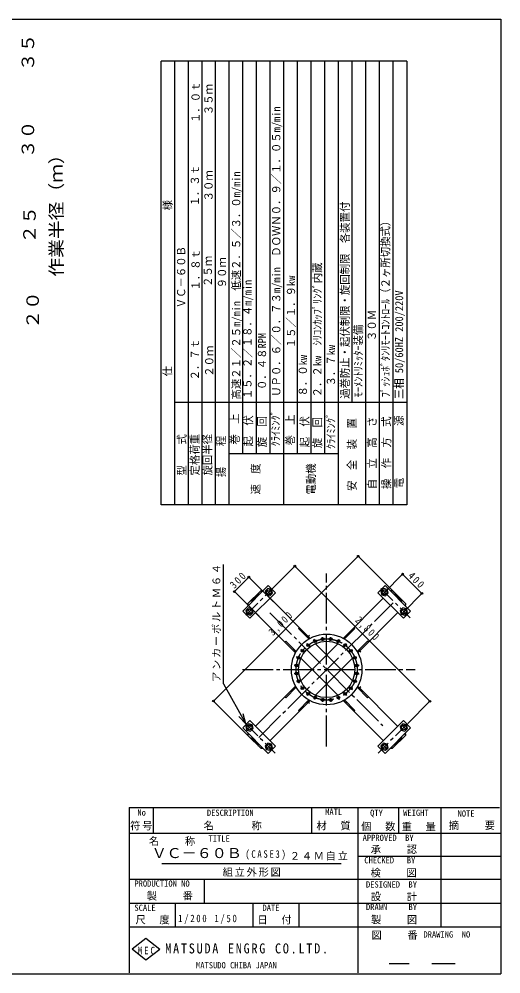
# Model space of a CAD drawing. Units: millimetres on the paper, enlarged 200 times, with parts at other scales. Extents: x -1018044 to 39892, y -408708 to 2166079.
# Drawn here: x 11642 to 39892, y -28889 to 27057 of the extents above; entities that cross this region are included whole.
import ezdxf
from ezdxf.enums import TextEntityAlignment as Align

# ---------------------------------------------------------------- set-up
doc = ezdxf.new("R2010")
doc.units = ezdxf.units.MM
doc.header["$LTSCALE"] = 200
doc.header["$PDMODE"] = 32
doc.header["$PDSIZE"] = 100
for name, pattern in [('CHAIN1', [8, 5, -1, 1, -1]), ('CHAIN2', [12, 9, -1, 1, -1]), ('DASHED1', [1.8, 1.2, -0.6])]:
    doc.linetypes.add(name, pattern=pattern)
for name, color, linetype in [('0-0', 7, 'Continuous'), ('0-1', 7, 'Continuous'), ('0-2', 7, 'Continuous'), ('0-3', 7, 'Continuous'), ('1-1', 4, 'Continuous'), ('2-1', 4, 'Continuous'), ('2-2', 7, 'Continuous')]:
    doc.layers.add(name, color=color, linetype=linetype)
doc.styles.add('ＭＳ ゴシック', font='')
doc.styles.get('ＭＳ ゴシック').set_extended_font_data('MS Gothic')

msp = doc.modelspace()

# ---------------------------------------------------------------- linework, layer by layer
at = {"layer": '0-0'}
for p, q in [((18093.7, -19136), (18093.7, -28836)), ((18093.7, -19136), (39801.8, -19136)), ((19493.7, -19136), (19493.7, -20596.4)), ((28793.7, -19136), (28793.7, -20596.4)), ((31493.7, -19136), (31493.7, -28836)), ((33885.2, -19172), (33885.2, -20596.4)), ((36359.9, -19136), (36359.9, -26129.6)), ((18093.7, -20636), (39866.7, -20636)), ((31507.4, -21986), (39885.6, -21986)), ((20002.7, -22426.3), (30521.3, -22426.3)), ((18093.7, -23336), (39884.2, -23336)), ((22493.7, -23375.4), (22493.7, -24720.2)), ((18093.7, -24736), (39885.6, -24736)), ((20793.7, -24720.2), (20793.7, -26087.7)), ((25346.3, -24720.2), (25346.3, -26087.7)), ((28046.3, -24720.2), (28046.3, -26087.7)), ((18093.7, -26136), (39885.6, -26136)), ((18271.1, -27425.3), (19074.7, -26795.6)), ((19074.7, -26786.8), (19884.6, -27431.4)), ((33347, -28285.3), (34519, -28285.3)), ((35837.6, -28285.3), (37205, -28285.3)), ((-40933.6, -28889.2), (39891.9, -28889.2))]:
    msp.add_line(p, q, dxfattribs=at)
for points in [[(-788.8, 27056.8), (39891.9, 27056.8), (39891.9, -28889.2)], [(18271.1, -27425.3), (19075.4, -28065.5), (19884.6, -27431.4)]]:
    msp.add_lwpolyline(points, dxfattribs=at)
at = {"layer": '0-3'}
for p, q in [((34367.6, 24592.9), (19967.6, 24592.9)), ((19967.6, -1407.1), (19967.6, 24592.9)), ((20767.6, -1407.1), (20767.6, 24592.9)), ((21567.6, -1407.1), (21567.6, 24592.9)), ((22367.6, -1407.1), (22367.6, 24592.9)), ((23167.6, -1407.1), (23167.6, 24592.9)), ((23967.6, -1407.1), (23967.6, 24592.9)), ((24767.6, 1592.9), (24767.6, 24592.9)), ((25567.6, 1592.9), (25567.6, 24592.9)), ((26367.6, 1592.9), (26367.6, 24592.9)), ((27167.6, -1407.1), (27167.6, 24592.9)), ((27967.6, 1592.9), (27967.6, 24592.9)), ((28767.6, 1592.9), (28767.6, 24592.9)), ((29567.6, 1592.9), (29567.6, 24592.9)), ((30367.6, -1407.1), (30367.6, 24592.9)), ((31167.6, 4592.9), (31167.6, 24592.9)), ((31967.6, -1407.1), (31967.6, 24592.9)), ((32767.6, -1407.1), (32767.6, 24592.9)), ((33567.6, -1407.1), (33567.6, 24592.9)), ((34367.6, 24592.9), (34367.6, -1407.1)), ((34367.6, 4592.9), (20767.6, 4592.9)), ((30367.6, 1592.9), (23967.6, 1592.9)), ((34367.6, -1407.1), (19967.6, -1407.1))]:
    msp.add_line(p, q, dxfattribs=at)
at = {"layer": '2-1', "color": 7}
msp.add_line((23622.8, -11891.2), (24936.1, -14231.4), dxfattribs=at)
at = {"layer": '2-1'}
for q in [(24517.1, -13802), (24787.9, -13650)]:
    msp.add_line((24936.1, -14231.4), q, dxfattribs=at)
at = {"layer": '2-2', "color": 4}
for p, q in [((23038.3, -12900.6), (31524.2, -4414.7)), ((33920.3, -6810.7), (31524.2, -4414.7)), ((26514.5, -6292.9), (27808.9, -4998.5)), ((27808.9, -4998.5), (35728.5, -12918.1)), ((33060.3, -6535.4), (34128.5, -5467.1)), ((34128.5, -5467.1), (35259.9, -6598.5)), ((24264, -6488.2), (25112.5, -5639.7)), ((26559.3, -7086.5), (25112.5, -5639.7)), ((25710.8, -7935), (24264, -6488.2)), ((34191.6, -7666.8), (35259.9, -6598.5)), ((25434.4, -15296.7), (23038.3, -12900.6)), ((34434.1, -14212.5), (35728.5, -12918.1))]:
    msp.add_line(p, q, dxfattribs=at)
at = {"layer": '2-2'}
for p, q in [((23622.8, -11891.2), (23622.8, -4902.4)), ((25807.3, -6434.4), (25058.8, -7183)), ((25058.8, -7183), (25807.3, -6434.4)), ((25807.3, -6434.4), (25058.8, -7183)), ((25673.5, -6624.9), (25249.2, -7049.1)), ((25249.2, -7049.1), (25673.5, -6624.9)), ((25249.2, -7049.1), (25673.5, -6624.9)), ((25644.5, -6595.9), (25673.5, -6624.9)), ((25645.5, -6596.9), (25673.5, -6624.9)), ((25648.7, -6600.1), (25673.5, -6624.9)), ((25807.3, -6434.4), (25907.3, -6434.4)), ((25907.3, -6434.4), (25807.3, -6434.4)), ((25807.3, -6434.4), (25907.3, -6434.4)), ((25925.8, -6453), (25907.3, -6434.4)), ((33425.3, -6453.2), (33444, -6434.5)), ((33543.6, -6434.4), (33445, -6434.5)), ((34292.6, -7183), (33544.1, -6434.4)), ((33702.6, -6600.1), (33677.9, -6624.9)), ((33677.9, -6624.9), (34102.2, -7049.1)), ((25058.8, -7283), (25058.8, -7183)), ((25058.8, -7183), (25058.8, -7283)), ((25058.8, -7283), (25058.8, -7183)), ((25219.6, -7019.6), (25249.2, -7049.1)), ((25220.2, -7020.2), (25249.2, -7049.1)), ((25224.4, -7024.4), (25249.2, -7049.1)), ((28694.5, -9221.6), (26354, -6881.2)), ((30641.8, -9236.7), (32996, -6882.5)), ((34126.9, -7024.4), (34102.2, -7049.1)), ((34292.6, -7183), (34292.6, -7283)), ((25077.3, -7301.5), (25058.8, -7283)), ((27845.9, -10070.1), (25505.5, -7729.7)), ((31500.9, -10074.7), (33834.3, -7741.2)), ((34273.8, -7301.8), (34292.6, -7283)), ((28065.6, -8605.4), (28018.2, -8652.8)), ((28630.8, -9265.5), (28018.2, -8652.8)), ((30720.5, -9265.5), (31333.1, -8652.8)), ((31275.9, -8595.6), (31333.1, -8652.8)), ((27219.9, -9451.1), (27277.2, -9393.9)), ((27889.8, -10006.5), (27277.2, -9393.9)), ((31461.6, -10006.5), (32074.2, -9393.9)), ((32121.6, -9441.3), (32074.2, -9393.9)), ((28170.1, -11708.4), (30314.3, -9564.2)), ((31176.8, -11703.9), (29032.5, -9559.6)), ((30317.7, -12541.9), (28184, -10408.2)), ((29018.6, -12557), (31173.4, -10402.1)), ((25508.6, -14369.9), (27842.6, -12035.9)), ((27889.8, -12096.2), (27277.1, -12708.8)), ((31461.6, -12096.2), (32074.2, -12708.8)), ((33838, -14365.2), (31514.8, -12041.9)), ((27219.9, -12651.6), (27277.1, -12708.8)), ((28630.8, -12837.2), (28018.2, -13449.9)), ((30720.5, -12837.2), (31333.1, -13449.9)), ((32121.6, -12661.4), (32074.2, -12708.8)), ((26357.1, -15218.5), (28680.6, -12895)), ((32989.5, -15213.7), (30655.7, -12879.9)), ((28065.6, -13497.3), (28018.2, -13449.9)), ((31275.9, -13507.1), (31333.1, -13449.9)), ((34172.9, -14049.5), (32673.8, -15548.6)), ((34597.1, -14473.7), (33098.1, -15972.8)), ((34172.9, -14049.5), (34597.1, -14473.7)), ((25058.8, -14819.7), (25078.6, -14799.9)), ((25058.8, -14819.7), (25058.8, -14919.7)), ((25220.2, -15082.5), (25249.2, -15053.6)), ((25224.4, -15078.3), (25249.2, -15053.6)), ((25249.2, -15053.6), (25673.5, -15477.8)), ((25249.2, -15053.6), (25673.5, -15477.8)), ((34292.6, -14919.7), (33544, -15668.3)), ((33544.1, -15668.3), (34292.6, -14919.7)), ((33544.1, -15668.3), (34292.6, -14919.7)), ((34102.2, -15053.6), (33677.9, -15477.8)), ((34102.2, -15053.6), (33677.9, -15477.8)), ((34102.2, -15053.6), (33677.9, -15477.8)), ((34130.2, -15081.6), (34102.2, -15053.6)), ((34131.1, -15082.5), (34102.2, -15053.6)), ((34126.9, -15078.3), (34102.2, -15053.6)), ((34292.6, -14819.7), (34271.6, -14798.7)), ((34292.6, -14919.7), (34292.6, -14819.7)), ((34292.6, -14819.7), (34292.6, -14919.7)), ((34292.6, -14819.7), (34292.6, -14921.4)), ((25644.5, -15506.8), (25673.5, -15477.8)), ((25648.7, -15502.6), (25673.5, -15477.8)), ((25907.3, -15668.3), (25926.3, -15649.2)), ((32673.8, -15548.6), (33098.1, -15972.8)), ((33444, -15668.3), (33429.4, -15653.6)), ((33706, -15505.9), (33677.9, -15477.8)), ((33706.8, -15506.8), (33677.9, -15477.8)), ((33702.6, -15502.6), (33677.9, -15477.8)), ((25907.3, -15668.3), (25807.3, -15668.3)), ((25807.3, -15668.3), (25907.3, -15668.3)), ((33544.1, -15668.3), (33444, -15668.3)), ((33444, -15668.3), (33544, -15668.3)), ((33544.1, -15668.3), (33444, -15668.3))]:
    msp.add_line(p, q, dxfattribs=at)
at = {"layer": '2-2', "color": 4, "linetype": 'CHAIN2'}
for p, q in [((29675.7, -15555.9), (29675.7, -5421.3)), ((25697.3, -15029.7), (33574.3, -7152.7)), ((26350.4, -7726), (32964.8, -14340.5)), ((24733.6, -11051.4), (34864.9, -11051.4))]:
    msp.add_line(p, q, dxfattribs=at)
at = {"layer": '2-2', "color": 4, "linetype": 'CHAIN1'}
for p, q in [((24936.1, -7871.3), (26656.1, -6151.3)), ((26408.4, -6652.7), (26170.8, -6415.1)), ((32855.7, -6311.8), (34575.7, -8031.8)), ((32942.9, -6652.7), (33180.6, -6415.1)), ((25277, -7784.1), (25039.4, -7546.5)), ((34074.3, -7784.1), (34311.9, -7546.5)), ((28664, -9053.6), (28541.5, -9176.1)), ((29028.5, -9490.2), (28943.2, -9284.5)), ((29454.6, -9375.9), (29425.5, -9155.1)), ((29895.8, -9375.8), (29924.8, -9155)), ((30321.9, -9489.8), (30407.1, -9284.1)), ((30756.3, -9122.5), (30809.9, -9176.1)), ((27746.8, -9970.7), (27800.4, -9917.1)), ((28334.6, -10022.9), (28157.9, -9887.4)), ((28646.5, -9710.9), (28510.9, -9534.3)), ((30704.1, -9710.3), (30839.6, -9533.6)), ((31016, -10022.1), (31192.7, -9886.5)), ((31673.5, -10039.7), (31550.9, -9917.1)), ((28114.1, -10405.1), (27908.4, -10319.9)), ((31236.7, -10404.1), (31442.4, -10318.9)), ((28000.1, -10831.2), (27779.3, -10802.2)), ((31351.1, -10830.2), (31571.8, -10801.1)), ((28000.2, -11272.4), (27779.4, -11301.5)), ((28114.5, -11698.5), (27908.8, -11783.8)), ((31237.1, -11697.6), (31442.9, -11782.7)), ((31351.2, -11271.4), (31572, -11300.4)), ((27746.8, -12132), (27800.4, -12185.6)), ((28335.2, -12080.5), (28158.6, -12216.1)), ((31016.7, -12079.7), (31193.3, -12215.2)), ((31673.5, -12063), (31550.9, -12185.6)), ((28647.2, -12392.4), (28511.7, -12569.1)), ((29029.4, -12612.9), (28944.2, -12818.6)), ((29455.5, -12726.9), (29426.5, -12947.7)), ((29896.7, -12726.8), (29925.8, -12947.5)), ((30322.8, -12612.5), (30408.1, -12818.2)), ((30704.8, -12391.8), (30840.4, -12568.4)), ((28664, -13049.2), (28541.5, -12926.6)), ((30756.3, -12980.2), (30809.9, -12926.6)), ((24936.1, -14231.4), (26656.1, -15951.4)), ((25277, -14318.6), (25039.4, -14556.2)), ((34415.2, -14231.4), (32695.2, -15951.4)), ((34074.3, -14318.6), (34311.9, -14556.2)), ((26408.4, -15450), (26170.8, -15687.6)), ((32942.9, -15450), (33180.6, -15687.6))]:
    msp.add_line(p, q, dxfattribs=at)
at = {"layer": '2-2', "linetype": 'DASHED1'}
for p, q in [((28545.5, -9073), (28492.2, -9126.4)), ((28644.5, -9172), (28591.2, -9225.4)), ((30706.8, -9172), (30760.2, -9225.4)), ((30805.8, -9073), (30859.2, -9126.4)), ((27697.3, -9921.2), (27750.7, -9867.9)), ((27796.3, -10020.2), (27849.7, -9966.9)), ((31555, -10020.2), (31501.7, -9966.9)), ((31654, -9921.2), (31600.7, -9867.9)), ((27697.3, -12181.5), (27750.7, -12234.8)), ((27796.3, -12082.5), (27849.7, -12135.8)), ((31555, -12082.5), (31501.7, -12135.8)), ((31654, -12181.5), (31600.7, -12234.8)), ((28545.5, -13029.7), (28492.2, -12976.3)), ((28644.5, -12930.7), (28591.2, -12877.3)), ((30706.8, -12930.7), (30760.2, -12877.3)), ((30805.8, -13029.7), (30859.2, -12976.3))]:
    msp.add_line(p, q, dxfattribs=at)
at = {"layer": '2-2'}
for points in [[(25178.5, -8053.2), (24754.2, -7629), (26253.3, -6129.9)], [(25178.5, -8053.2), (26677.5, -6554.2), (26253.3, -6129.9)], [(32673.8, -6554.2), (33098.1, -6129.9), (34597.1, -7629)], [(32673.8, -6554.2), (34172.9, -8053.2), (34597.1, -7629)], [(25178.5, -14049.5), (24754.2, -14473.7), (26253.3, -15972.8)], [(25178.5, -14049.5), (26677.5, -15548.6), (26253.3, -15972.8)], [(25807.3, -15668.3), (25058.8, -14919.7), (25807.3, -15668.3)]]:
    msp.add_lwpolyline(points, dxfattribs=at)
for points in [[(26338.3, -6737.8), (26493.5, -6582.7), (26436.7, -6370.7), (26224.8, -6314), (26069.6, -6469.1), (26126.4, -6681)], [(33126.6, -6737.8), (33281.7, -6582.7), (33224.9, -6370.7), (33013, -6314), (32857.9, -6469.1), (32914.6, -6681)], [(25207, -7869.2), (25362.1, -7714), (25305.3, -7502.1), (25093.4, -7445.3), (24938.3, -7600.5), (24995.1, -7812.4)], [(34257.9, -7869.2), (34413.1, -7714), (34356.3, -7502.1), (34144.4, -7445.3), (33989.2, -7600.5), (34046, -7812.4)], [(25207, -14657.4), (25362.1, -14502.3), (25305.3, -14290.3), (25093.4, -14233.6), (24938.3, -14388.7), (24995.1, -14600.6)], [(34257.9, -14657.4), (34413.1, -14502.3), (34356.3, -14290.3), (34144.4, -14233.6), (33989.2, -14388.7), (34046, -14600.6)], [(26338.3, -15788.8), (26493.5, -15633.6), (26436.7, -15421.7), (26224.8, -15364.9), (26069.6, -15520.1), (26126.4, -15732)], [(33126.6, -15788.8), (33281.7, -15633.6), (33224.9, -15421.7), (33013, -15364.9), (32857.9, -15520.1), (32914.7, -15732)]]:
    msp.add_lwpolyline(points, close=True, dxfattribs=at)
for centre, radius in [((26281.6, -6525.9), 140), ((33069.8, -6525.9), 140), ((25150.2, -7657.2), 140), ((34201.2, -7657.2), 140), ((29675.7, -11051.4), 2070), ((29675.7, -11051.4), 1650), ((28990.3, -9398), 80), ((29441.5, -9277), 80), ((29908.8, -9276.8), 80), ((30360.1, -9397.6), 80), ((28255.4, -9962.2), 80), ((28585.7, -9631.7), 80), ((30764.8, -9631.1), 80), ((31095.2, -9961.4), 80), ((28021.9, -10366.9), 80), ((31328.9, -10365.9), 80), ((27901.1, -10818.2), 80), ((31450, -10817.2), 80), ((27901.2, -11285.5), 80), ((28022.3, -11736.7), 80), ((31329.3, -11735.8), 80), ((31450.1, -11284.4), 80), ((28256, -12141.3), 80), ((31095.9, -12140.5), 80), ((28586.5, -12471.6), 80), ((28991.2, -12705.1), 80), ((29442.5, -12825.9), 80), ((29909.7, -12825.7), 80), ((30361, -12704.7), 80), ((30765.6, -12470.9), 80), ((25150.2, -14445.5), 140), ((34201.2, -14445.5), 140), ((26281.6, -15576.8), 140), ((33069.8, -15576.8), 140)]:
    msp.add_circle(centre, radius, dxfattribs=at)
at = {"layer": '2-2', "color": 4, "linetype": 'CHAIN2'}
msp.add_circle((29675.7, -11051.7), 1790, dxfattribs=at)
at = {"layer": '2-2', "color": 4}
for p in [(31524.2, -4414.7), (27808.9, -4998.5), (25112.5, -5639.7), (34128.5, -5467.1), (24264, -6488.2), (35259.9, -6598.5), (23038.3, -12900.6), (35728.5, -12918.1)]:
    msp.add_point(p, dxfattribs=at)

# ---------------------------------------------------------------- texts
at = {"layer": '0-0', "color": 4, "style": 'ＭＳ ゴシック'}
for s, p in [('No', (18579.7, -19724)), ('DESCRIPTION', (22651.8, -19738.9)), ('MATL', (29586.5, -19690.1)), ('QTY', (32223.7, -19738.9)), ('WEIGHT', (34161.2, -19738.9)), ('NOTE', (37351.5, -19787.8)), ('TITLE', (22749.4, -21252.9)), ('APPROVED  BY', (31784.2, -21205.8)), ('CHECKED   BY', (31881.9, -22524.4)), ('PRODUCTION NO', (18403, -23890)), ('DESIGNED  BY', (31979.5, -23940.7)), ('SCALE', (18403, -25306.3)), ('DATE', (25911.3, -25306.3)), ('DRAWN     BY', (31979.5, -25259.2)), ('DRAWING  NO', (35349.3, -26869.1)), ('MATSUDO CHIBA JAPAN', (22016.9, -28676))]:
    msp.add_text(s, height=366.6, dxfattribs=at).set_placement(p, align=Align.BOTTOM_LEFT)
at = {"layer": '0-0', "style": 'ＭＳ ゴシック', "width": 1.1}
msp.add_text('ＶＣ－６０Ｂ', height=586.5, dxfattribs=at).set_placement((19418.1, -22277.9), align=Align.BOTTOM_LEFT)
at = {"layer": '0-0', "attachment_point": 7, "style": 'ＭＳ ゴシック'}
for s, insert, char_height in [('\\T1.17;符号', (18156.8, -20474.8), 439.9), ('\\T1.17;名\u3000\u3000\u3000称', (22457, -20475.9), 439.9), ('\\T1.17;材\u3000質', (29077.2, -20475.9), 439.9), ('\\T1.17;個\u3000数', (31700.3, -20517.5), 439.9), ('\\T1.17;重\u3000量', (34073.6, -20517.5), 439.9), ('\\T1.17;摘\u3000\u3000要', (36832.7, -20457.7), 439.9), ('\\T1.17;名\u3000\u3000称', (19260.1, -21380), 439.9), ('\\T1.17;承\u3000\u3000認', (32263, -21865.1), 439.9), ('\\T1.17;組立外形図', (23577.4, -23201.9), 439.9), ('\\T1.17;検\u3000\u3000図', (32249.2, -23236.7), 439.9), ('\\T1.17;製\u3000\u3000番', (19128.9, -24588.6), 439.9), ('\\T1.17;設\u3000\u3000計', (32265.2, -24627), 439.9), ('\\T1.17;尺\u3000度', (18469.7, -25986.1), 439.9), ('\\T1.17;日\u3000付', (25617.8, -25986.1), 439.9), ('\\T1.17;製\u3000\u3000図', (32273.6, -25982.3), 439.9), ('\\T1.17;図\u3000\u3000番', (32307.1, -26886.5), 439.9), ('\\T1.38;\\W0.9;MEC', (18598.3, -27748.1), 439.9), ('\\T1.28;\\W0.9;MATSUDA\\~ENGRG\\~CO.LTD.', (20209.9, -27699.3), 586.5)]:
    msp.add_mtext(s, dxfattribs=dict(at, insert=insert, char_height=char_height))
at = {"layer": '0-1', "insert": (20970.9, -25964), "char_height": 439.9, "attachment_point": 7, "style": 'ＭＳ ゴシック'}
msp.add_mtext('\\T1.39;\\W0.85;1/200\\~1/50', dxfattribs=at)
at = {"layer": '0-2', "insert": (27513.2, -22247.6), "char_height": 439.9, "attachment_point": 7, "style": 'ＭＳ ゴシック'}
msp.add_mtext('\\T1.17;２４Ｍ自立', dxfattribs=at)
at = {"layer": '0-3', "style": 'ＭＳ ゴシック', "width": 0.95}
for s, p in [('１．０ｔ', (22371.2, 20968.5)), ('３５ｍ', (23129.4, 21431.8)), ('ＵＰ０．６／０．７３m/min\u3000ＤＯＷＮ０．９／１．０５m/min', (27101.1, 4925.9)), ('１．３ｔ', (22329.1, 16082.3)), ('３０ｍ', (23129.4, 16377.2)), ('高速２１／２５m/min\u3000低速２．５／３．０m/min', (24751.2, 4766.6)), ('仕\u3000\u3000\u3000\u3000\u3000\u3000\u3000\u3000\u3000\u3000\u3000\u3000\u3000\u3000\u3000様', (20725.4, 6119.9)), ('過巻防止・起伏制限・旋回制限\u3000各装置付', (31123.7, 4806.4)), ('ﾌﾟｯｼｭﾎﾞﾀﾝﾘﾓｰﾄｺﾝﾄﾛｰﾙ（２ヶ所切換式）', (33501.9, 4895.5)), ('ＶＣ－６０Ｂ', (21524, 10112.6)), ('１．８ｔ', (22371.2, 11154.1)), ('２５ｍ', (23087.3, 11364.7)), ('９０ｍ', (23919.6, 11283.7)), ('２．２kw\u3000ｼﾘｺﾝｶｯﾌﾟﾘﾝｸﾞ内蔵', (29509.3, 4895.5)), ('１５／１．９kw', (27965.5, 7770.2)), ('１５．２／１８．４m/min', (25410.2, 4789)), ('三相 50/60HZ 200/220V', (34300.5, 4789)), ('３０Ｍ', (32703.4, 8196.1)), ('ﾓｰﾒﾝﾄﾘﾐｯﾀｰ装備', (31904.9, 4895.5)), ('０．４８RPM', (26264.7, 5324.1)), ('２．７ｔ', (22329.1, 5888.9)), ('２０ｍ', (23171.5, 6099.5)), ('３．７kw', (30307.8, 5534.3)), ('８．０kw', (28657.5, 4948.7)), ('巻\u3000上', (24664.9, 2127.3)), ('ｸﾗｲﾐﾝｸﾞ', (27060.5, 2020.8)), ('起\u3000伏', (25463.4, 2020.8)), ('旋\u3000回', (26261.9, 1967.6)), ('巻\u3000上', (27912.2, 2074)), ('起\u3000伏', (28764, 1967.6)), ('旋\u3000回', (29509.3, 1914.3)), ('ｸﾗｲﾐﾝｸﾞ', (30307.8, 1861.1)), ('安\u3000全\u3000装\u3000置', (31532.2, -587.7)), ('自\u3000立\u3000高\u3000さ', (32716.8, -490.7)), ('操\u3000作\u3000方\u3000式', (33555.2, -481.3)), ('電\u3000\u3000\u3000\u3000\u3000源', (34300.5, -428)), ('型\u3000\u3000式', (21565, 305.8)), ('定格荷重', (22322.5, 317.3)), ('旋回半径', (23067.8, 317.3)), ('揚\u3000\u3000程', (23866.3, 210.8)), ('速\u3000度', (25889.3, -800.7)), ('電動機', (29136.6, -800.7))]:
    msp.add_text(s, height=469.2, rotation=90, dxfattribs=at).set_placement(p, align=Align.BOTTOM_LEFT)
at = {"layer": '1-1', "color": 3, "style": 'ＭＳ ゴシック', "width": 1.1}
for s, p in [('３５', (12745.5, 24002.6)), ('３０', (12745.5, 18908.8)), ('作業半径（ｍ）', (14412.6, 11962.9)), ('２５', (12838.1, 13907.7)), ('２０', (13023.4, 8906.6))]:
    msp.add_text(s, height=733.1, rotation=90, dxfattribs=at).set_placement(p, align=Align.BOTTOM_LEFT)
at = {"layer": '1-1', "color": 7, "insert": (24905.8, -22202.1), "char_height": 439.9, "attachment_point": 7, "style": 'ＭＳ ゴシック'}
msp.add_mtext('\\T1.39;\\W0.85;(CASE3)', dxfattribs=at)
at = {"layer": '2-2', "char_height": 439.9, "attachment_point": 7, "style": 'ＭＳ ゴシック'}
for s, insert, rotation in [('\\T1.17;アンカーボルトＭ６４', (23461.5, -11783.7), 90), ('\\T1.38;\\W0.9;300', (24264, -6346.8), 45), ('\\T1.38;\\W0.9;400', (34411.4, -5608.5), 315), ('\\T1.38;\\W0.85;3,000', (26609.5, -9188), 45), ('\\T1.38;\\W0.85;2,800', (31238.4, -8286.5), 315)]:
    msp.add_mtext(s, dxfattribs=dict(at, insert=insert, rotation=rotation))

doc.saveas('drawing.dxf')
